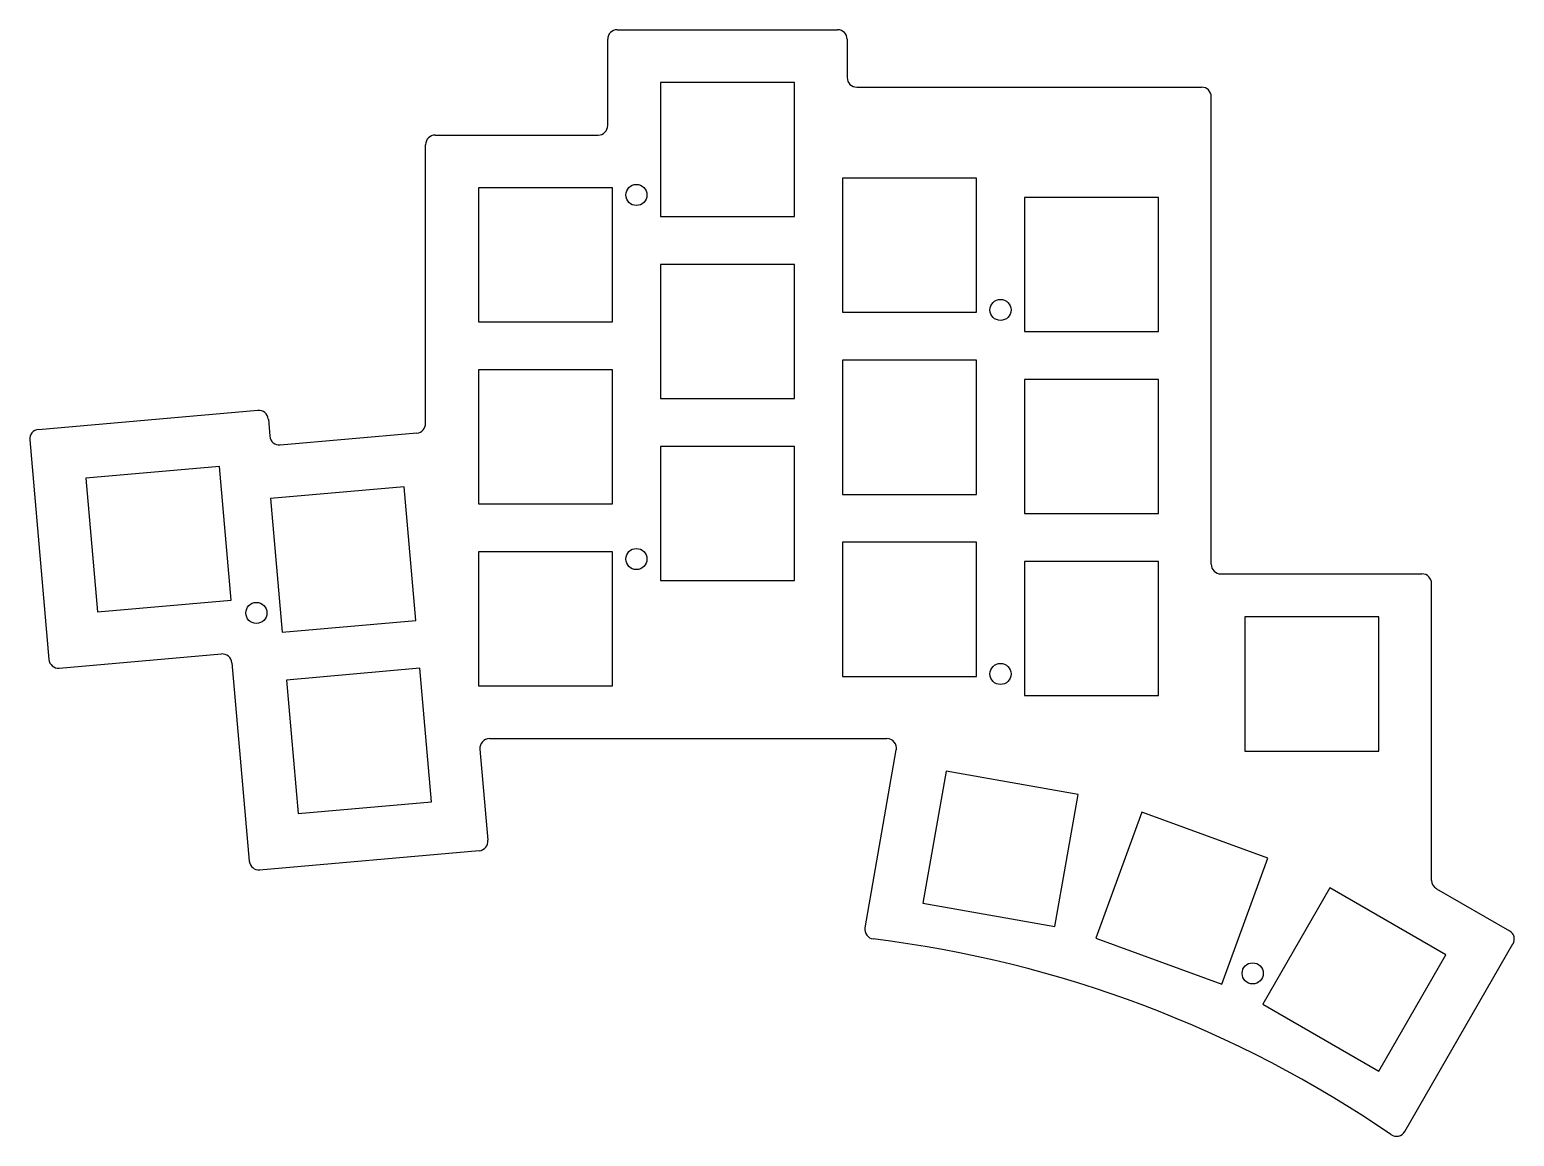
# Model space of a CAD drawing. Header units: millimetres. Extents: x 83 to 238, y -232 to -116.
import ezdxf

# ---------------------------------------------------------------- set-up
doc = ezdxf.new("R2010")
doc.units = ezdxf.units.MM

msp = doc.modelspace()

# ---------------------------------------------------------------- linework, layer by layer
for p, q in [((143.01, -126.28), (143.01, -117.28)), ((144.01, -116.28), (167.01, -116.28)), ((168.01, -117.28), (168.01, -121.28)), ((162.51, -121.78), (148.51, -121.78)), ((148.51, -121.78), (148.51, -135.78)), ((162.51, -135.78), (162.51, -121.78)), ((169.01, -122.28), (205.01, -122.28)), ((206.01, -172.08), (206.01, -123.28)), ((124.01, -157.38), (124.01, -128.28)), ((125.01, -127.28), (142.01, -127.28)), ((143.51, -132.78), (129.51, -132.78)), ((129.51, -132.78), (129.51, -146.78)), ((143.51, -146.78), (143.51, -132.78)), ((181.51, -131.78), (167.51, -131.78)), ((167.51, -131.78), (167.51, -145.78)), ((181.51, -145.78), (181.51, -131.78)), ((200.51, -133.78), (186.51, -133.78)), ((186.51, -133.78), (186.51, -147.78)), ((200.51, -147.78), (200.51, -133.78)), ((148.51, -135.78), (162.51, -135.78)), ((162.51, -140.78), (148.51, -140.78)), ((148.51, -140.78), (148.51, -154.78)), ((162.51, -154.78), (162.51, -140.78)), ((129.51, -146.78), (143.51, -146.78)), ((167.51, -145.78), (181.51, -145.78)), ((186.51, -147.78), (200.51, -147.78)), ((143.51, -151.78), (129.51, -151.78)), ((129.51, -151.78), (129.51, -165.78)), ((143.51, -165.78), (143.51, -151.78)), ((181.51, -150.78), (167.51, -150.78)), ((167.51, -150.78), (167.51, -164.78)), ((181.51, -164.78), (181.51, -150.78)), ((200.51, -152.78), (186.51, -152.78)), ((186.51, -152.78), (186.51, -166.78)), ((200.51, -166.78), (200.51, -152.78)), ((148.51, -154.78), (162.51, -154.78)), ((83.59, -158.02), (106.5, -156.01)), ((107.59, -156.92), (107.74, -158.71)), ((82.68, -159.1), (84.69, -182.01)), ((108.83, -159.62), (123.1, -158.37)), ((162.51, -159.78), (148.51, -159.78)), ((148.51, -159.78), (148.51, -173.78)), ((162.51, -173.78), (162.51, -159.78)), ((102.5, -161.88), (88.55, -163.1)), ((103.72, -175.83), (102.5, -161.88)), ((88.55, -163.1), (89.77, -177.05)), ((121.76, -164.01), (107.81, -165.23)), ((122.98, -177.96), (121.76, -164.01)), ((107.81, -165.23), (109.03, -179.18)), ((129.51, -165.78), (143.51, -165.78)), ((167.51, -164.78), (181.51, -164.78)), ((186.51, -166.78), (200.51, -166.78)), ((181.51, -169.78), (167.51, -169.78)), ((167.51, -169.78), (167.51, -183.78)), ((181.51, -183.78), (181.51, -169.78)), ((143.51, -170.78), (129.51, -170.78)), ((129.51, -170.78), (129.51, -184.78)), ((143.51, -184.78), (143.51, -170.78)), ((200.51, -171.78), (186.51, -171.78)), ((186.51, -171.78), (186.51, -185.78)), ((200.51, -185.78), (200.51, -171.78)), ((207.01, -173.08), (228.01, -173.08)), ((148.51, -173.78), (162.51, -173.78)), ((229.01, -205.07), (229.01, -174.08)), ((89.77, -177.05), (103.72, -175.83)), ((109.03, -179.18), (122.98, -177.96)), ((223.51, -177.58), (209.51, -177.58)), ((209.51, -177.58), (209.51, -191.58)), ((223.51, -191.58), (223.51, -177.58)), ((85.77, -182.92), (102.7, -181.44)), ((103.79, -182.35), (105.6, -203.07)), ((123.41, -182.94), (109.47, -184.16)), ((109.47, -184.16), (110.69, -198.11)), ((124.63, -196.89), (123.41, -182.94)), ((167.51, -183.78), (181.51, -183.78)), ((129.51, -184.78), (143.51, -184.78)), ((186.51, -185.78), (200.51, -185.78)), ((130.67, -190.28), (172.16, -190.28)), ((129.67, -191.37), (130.51, -200.89)), ((169.87, -210.02), (173.14, -191.45)), ((209.51, -191.58), (223.51, -191.58)), ((178.34, -193.67), (175.9, -207.46)), ((192.12, -196.1), (178.34, -193.67)), ((189.69, -209.89), (192.12, -196.1)), ((110.69, -198.11), (124.63, -196.89)), ((198.77, -197.96), (193.98, -211.12)), ((211.92, -202.75), (198.77, -197.96)), ((106.68, -203.98), (129.6, -201.97)), ((207.13, -215.91), (211.92, -202.75)), ((218.38, -205.86), (211.38, -217.98)), ((230.5, -212.86), (218.38, -205.86)), ((229.51, -205.94), (237.15, -210.34)), ((175.9, -207.46), (189.69, -209.89)), ((193.98, -211.12), (207.13, -215.91)), ((226.21, -231.29), (237.51, -211.71)), ((223.5, -224.98), (230.5, -212.86)), ((211.38, -217.98), (223.5, -224.98))]:
    msp.add_line(p, q)
for centre in [(146.01, -133.53), (184.01, -145.53), (146.01, -171.53), (106.34, -177.16), (184.01, -183.53), (210.34, -214.78)]:
    msp.add_circle(centre, 1.1)
for centre, radius, start, end in [((144.01, -117.28), 1, 90, 180), ((167.01, -117.28), 1, 0, 90), ((169.01, -121.28), 1, 180, 270), ((205.01, -123.28), 1, 0, 90), ((142.01, -126.28), 1, 270, 0), ((125.01, -128.28), 1, 90, 180), ((106.59, -157.01), 1, 5, 95), ((83.68, -159.01), 1, 95, 185), ((123.01, -157.38), 1, 275, 0), ((108.74, -158.63), 1, 185, 275), ((207.01, -172.08), 1, 180, 270), ((228.01, -174.08), 1, 0, 90), ((85.68, -181.92), 1, 185, 275), ((102.79, -182.44), 1, 5, 95), ((130.67, -191.28), 1, 90, 185), ((172.16, -191.28), 1, 350, 90), ((129.51, -200.98), 1, 275, 5), ((106.6, -202.98), 1, 185, 275), ((230.01, -205.07), 1, 180, 240), ((170.85, -210.19), 1, 170, 263.0391), ((236.65, -211.21), 1, 330, 60), ((155.99, -331.89), 121.6, 55.5527, 83.0391), ((225.34, -230.79), 1, 235.5527, 330)]:
    msp.add_arc(centre, radius, start, end)

doc.saveas('drawing.dxf')
